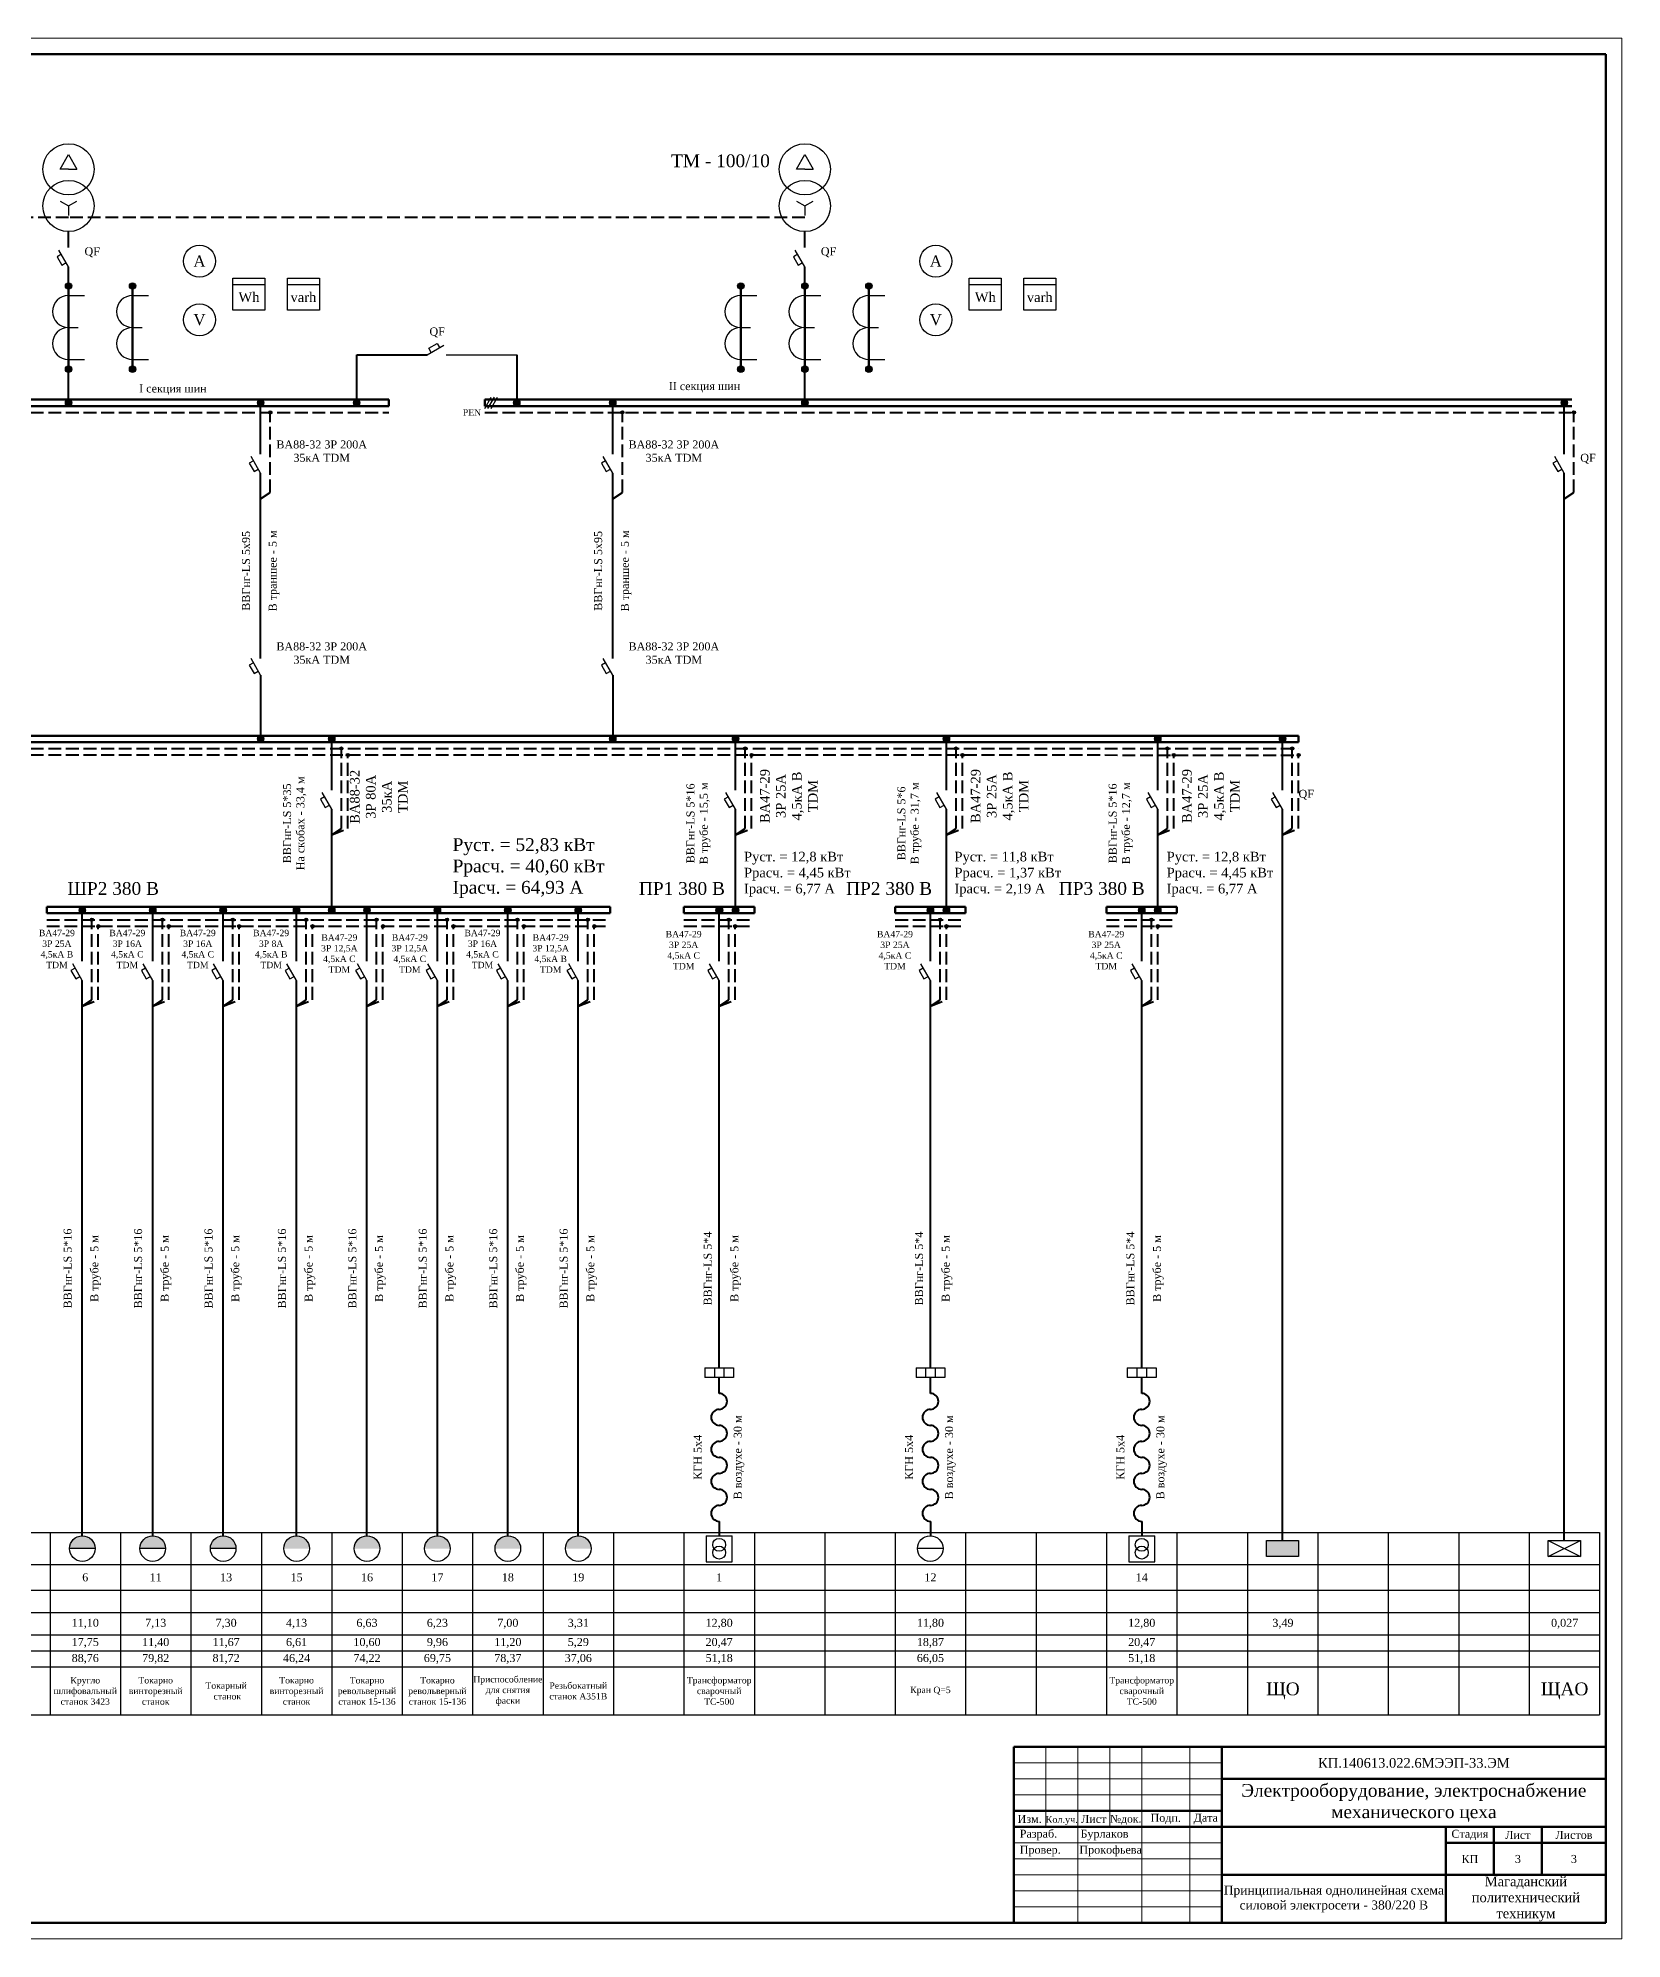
# Model space of a CAD drawing. Header units: millimetres. Extents: x 2034 to 2875, y 1297 to 1891.
# Drawn here: x 2381 to 2875, y 1297 to 1891 of the extents above; entities that cross this region are included whole.
import ezdxf

# ---------------------------------------------------------------- set-up
doc = ezdxf.new("R2010")
doc.units = ezdxf.units.MM
doc.linetypes.add('JIS_02_4.0', pattern=[5.5, 4, -1.5])
doc.styles.get("Standard").update_dxf_attribs({"font": 'times.ttf'})

msp = doc.modelspace()

# ---------------------------------------------------------------- hatches: boundary and pattern name
for points in [[(2389.25, 1813.29, 1), (2391.25, 1813.29, 1)], [(2409.25, 1813.29, 1), (2411.25, 1813.29, 1)], [(2599.25, 1813.29, 1), (2601.25, 1813.29, 1)], [(2619.25, 1813.29, 1), (2621.25, 1813.29, 1)], [(2639.25, 1813.29, 1), (2641.25, 1813.29, 1)], [(2389.25, 1787.29, 1), (2391.25, 1787.29, 1)], [(2409.25, 1787.29, 1), (2411.25, 1787.29, 1)], [(2599.25, 1787.29, 1), (2601.25, 1787.29, 1)], [(2619.25, 1787.29, 1), (2621.25, 1787.29, 1)], [(2639.25, 1787.29, 1), (2641.25, 1787.29, 1)], [(2389.25, 1776.77, 1), (2391.25, 1776.77, 1)], [(2449.25, 1776.77, 1), (2451.25, 1776.77, 1)], [(2449.25, 1776.77, 1), (2451.25, 1776.77, 1)], [(2479.25, 1776.77, 1), (2481.25, 1776.77, 1)], [(2529.25, 1776.77, 1), (2531.25, 1776.77, 1)], [(2559.25, 1776.77, 1), (2561.25, 1776.77, 1)], [(2559.25, 1776.77, 1), (2561.25, 1776.77, 1)], [(2619.25, 1776.77, 1), (2621.25, 1776.77, 1)], [(2856.47, 1776.77, 1), (2858.47, 1776.77, 1)], [(2856.47, 1776.77, 1), (2858.47, 1776.77, 1)], [(2452.75, 1773.77, 1), (2453.75, 1773.77, 1)], [(2562.75, 1773.77, 1), (2563.75, 1773.77, 1)], [(2859.97, 1773.77, 1), (2860.97, 1773.77, 1)], [(2449.25, 1671.77, 1), (2451.25, 1671.77, 1)], [(2471.47, 1671.77, 1), (2473.47, 1671.77, 1)], [(2474.97, 1668.77, 1), (2475.97, 1668.77, 1)], [(2559.25, 1671.77, 1), (2561.25, 1671.77, 1)], [(2597.61, 1671.77, 1), (2599.61, 1671.77, 1)], [(2601.11, 1668.77, 1), (2602.11, 1668.77, 1)], [(2663.47, 1671.77, 1), (2665.47, 1671.77, 1)], [(2666.97, 1668.77, 1), (2667.97, 1668.77, 1)], [(2729.47, 1671.77, 1), (2731.47, 1671.77, 1)], [(2732.97, 1668.77, 1), (2733.97, 1668.77, 1)], [(2768.47, 1671.77, 1), (2770.47, 1671.77, 1)], [(2768.47, 1671.77, 1), (2770.47, 1671.77, 1)], [(2772.97, 1668.77, 1), (2771.97, 1668.77, 1)], [(2476.97, 1666.73, 1), (2477.97, 1666.73, 1)], [(2603.11, 1666.73, 1), (2604.11, 1666.73, 1)], [(2668.97, 1666.73, 1), (2669.97, 1666.73, 1)], [(2734.97, 1666.73, 1), (2735.97, 1666.73, 1)], [(2774.97, 1666.73, 1), (2773.97, 1666.73, 1)], [(2393.55, 1618.27, 1), (2395.55, 1618.27, 1)], [(2397.05, 1615.27, 1), (2398.05, 1615.27, 1)], [(2415.55, 1618.27, 1), (2417.55, 1618.27, 1)], [(2419.05, 1615.27, 1), (2420.05, 1615.27, 1)], [(2437.55, 1618.27, 1), (2439.55, 1618.27, 1)], [(2441.05, 1615.27, 1), (2442.05, 1615.27, 1)], [(2460.47, 1618.27, 1), (2462.47, 1618.27, 1)], [(2463.97, 1615.27, 1), (2464.97, 1615.27, 1)], [(2471.47, 1618.27, 1), (2473.47, 1618.27, 1)], [(2482.47, 1618.27, 1), (2484.47, 1618.27, 1)], [(2485.97, 1615.27, 1), (2486.97, 1615.27, 1)], [(2504.47, 1618.27, 1), (2506.47, 1618.27, 1)], [(2507.97, 1615.27, 1), (2508.97, 1615.27, 1)], [(2526.47, 1618.27, 1), (2528.47, 1618.27, 1)], [(2529.97, 1615.27, 1), (2530.97, 1615.27, 1)], [(2548.47, 1618.27, 1), (2550.47, 1618.27, 1)], [(2551.97, 1615.27, 1), (2552.97, 1615.27, 1)], [(2592.47, 1618.27, 1), (2594.47, 1618.27, 1)], [(2592.61, 1618.27, 1), (2594.61, 1618.27, 1)], [(2595.97, 1615.27, 1), (2596.97, 1615.27, 1)], [(2597.61, 1618.27, 1), (2599.61, 1618.27, 1)], [(2658.47, 1618.27, 1), (2660.47, 1618.27, 1)], [(2661.97, 1615.27, 1), (2662.97, 1615.27, 1)], [(2663.47, 1618.27, 1), (2665.47, 1618.27, 1)], [(2724.47, 1618.27, 1), (2726.47, 1618.27, 1)], [(2728.97, 1615.27, 1), (2727.97, 1615.27, 1)], [(2729.47, 1618.27, 1), (2731.47, 1618.27, 1)], [(2399.05, 1613.23, 1), (2400.05, 1613.23, 1)], [(2421.05, 1613.23, 1), (2422.05, 1613.23, 1)], [(2443.05, 1613.23, 1), (2444.05, 1613.23, 1)], [(2465.97, 1613.23, 1), (2466.97, 1613.23, 1)], [(2487.97, 1613.23, 1), (2488.97, 1613.23, 1)], [(2509.97, 1613.23, 1), (2510.97, 1613.23, 1)], [(2531.97, 1613.23, 1), (2532.97, 1613.23, 1)], [(2553.97, 1613.23, 1), (2554.97, 1613.23, 1)], [(2597.97, 1613.23, 1), (2598.97, 1613.23, 1)], [(2663.97, 1613.23, 1), (2664.97, 1613.23, 1)], [(2730.97, 1613.23, 1), (2729.97, 1613.23, 1)]]:
    msp.add_hatch(color=256).paths.add_polyline_path(points)
at = {"lineweight": 30}
for points in [[(2390.55, 1418.77), (2398.55, 1418.77, 1)], [(2412.55, 1418.77), (2420.55, 1418.77, 1)], [(2434.55, 1418.77), (2442.55, 1418.77, 1)], [(2457.47, 1418.77), (2465.47, 1418.77, 1)], [(2479.47, 1418.77), (2487.47, 1418.77, 1)], [(2501.47, 1418.77), (2509.47, 1418.77, 1)], [(2523.47, 1418.77), (2531.47, 1418.77, 1)], [(2545.47, 1418.77), (2553.47, 1418.77, 1)], [(2774.47, 1416.27), (2774.47, 1421.27), (2764.47, 1421.27), (2764.47, 1416.27)]]:
    msp.add_hatch(color=256, dxfattribs=at).paths.add_polyline_path(points)

# ---------------------------------------------------------------- linework, layer by layer
at = {"color": 4, "lineweight": 18}
for p, q in [((2875.47, 1890.77), (2034.47, 1890.77)), ((2875.47, 1296.77), (2875.47, 1890.77)), ((2695.47, 1331.77), (2695.47, 1356.77)), ((2705.47, 1301.77), (2705.47, 1356.77)), ((2715.47, 1331.77), (2715.47, 1356.77)), ((2725.47, 1301.77), (2725.47, 1356.77)), ((2740.47, 1301.77), (2740.47, 1356.77)), ((2685.47, 1351.77), (2750.47, 1351.77)), ((2685.47, 1346.77), (2750.47, 1346.77)), ((2685.47, 1341.77), (2750.47, 1341.77)), ((2685.47, 1326.77), (2750.47, 1326.77)), ((2685.47, 1326.77), (2750.47, 1326.77)), ((2685.47, 1321.77), (2750.47, 1321.77)), ((2685.47, 1316.77), (2750.47, 1316.77)), ((2685.47, 1311.77), (2750.47, 1311.77)), ((2685.47, 1306.77), (2750.47, 1306.77)), ((2034.47, 1296.77), (2875.47, 1296.77))]:
    msp.add_line(p, q, dxfattribs=at)
at = {"color": 250, "lineweight": 50}
for p, q in [((2054.47, 1885.77), (2870.47, 1885.77)), ((2870.47, 1301.77), (2870.47, 1885.77)), ((2870.47, 1356.77), (2685.47, 1356.77)), ((2685.47, 1356.77), (2685.47, 1301.77)), ((2750.47, 1356.77), (2750.47, 1301.77)), ((2870.47, 1346.77), (2750.47, 1346.77)), ((2685.47, 1336.77), (2750.47, 1336.77)), ((2685.47, 1331.77), (2750.47, 1331.77)), ((2870.47, 1331.77), (2750.47, 1331.77)), ((2820.47, 1331.77), (2820.47, 1301.77)), ((2835.47, 1331.77), (2835.47, 1316.77)), ((2850.47, 1331.77), (2850.47, 1316.77)), ((2820.47, 1326.77), (2870.47, 1326.77)), ((2820.47, 1316.77), (2750.47, 1316.77)), ((2820.47, 1316.77), (2870.47, 1316.77)), ((2054.47, 1301.77), (2870.47, 1301.77))]:
    msp.add_line(p, q, dxfattribs=at)
at = {"lineweight": 30}
for p, q in [((2387.66, 1849.83), (2390.25, 1854.33)), ((2390.25, 1854.33), (2392.85, 1849.83)), ((2617.66, 1849.83), (2620.25, 1854.33)), ((2620.25, 1854.33), (2622.85, 1849.83)), ((2390.25, 1849.83), (2387.66, 1849.83)), ((2390.25, 1849.83), (2392.85, 1849.83)), ((2620.25, 1849.83), (2617.66, 1849.83)), ((2620.25, 1849.83), (2622.85, 1849.83)), ((2387.66, 1839.79), (2390.25, 1838.29)), ((2390.25, 1838.29), (2392.85, 1839.79)), ((2390.25, 1838.29), (2390.25, 1835.29)), ((2617.66, 1839.79), (2620.25, 1838.29)), ((2620.25, 1838.29), (2622.85, 1839.79)), ((2620.25, 1838.29), (2620.25, 1835.29)), ((2390.25, 1819.29), (2387.25, 1824.49)), ((2620.25, 1819.29), (2617.25, 1824.49)), ((2388, 1823.19), (2386.7, 1822.44)), ((2386.7, 1822.44), (2388.2, 1819.84)), ((2388.2, 1819.84), (2389.5, 1820.59)), ((2618, 1823.19), (2616.7, 1822.44)), ((2616.7, 1822.44), (2618.2, 1819.84)), ((2618.2, 1819.84), (2619.5, 1820.59)), ((2441.61, 1815.78), (2451.61, 1815.78)), ((2441.61, 1805.78), (2441.61, 1815.78)), ((2441.61, 1813.78), (2451.61, 1813.78)), ((2451.61, 1815.78), (2451.61, 1805.78)), ((2458.61, 1815.78), (2468.61, 1815.78)), ((2458.61, 1805.78), (2458.61, 1815.78)), ((2458.61, 1813.78), (2468.61, 1813.78)), ((2468.61, 1815.78), (2468.61, 1805.78)), ((2671.61, 1815.78), (2681.61, 1815.78)), ((2671.61, 1805.78), (2671.61, 1815.78)), ((2671.61, 1813.78), (2681.61, 1813.78)), ((2681.61, 1815.78), (2681.61, 1805.78)), ((2688.61, 1815.78), (2698.61, 1815.78)), ((2688.61, 1805.78), (2688.61, 1815.78)), ((2688.61, 1813.78), (2698.61, 1813.78)), ((2698.61, 1815.78), (2698.61, 1805.78)), ((2390.25, 1810.29), (2395.25, 1810.29)), ((2410.25, 1810.29), (2415.25, 1810.29)), ((2451.61, 1805.78), (2441.61, 1805.78)), ((2468.61, 1805.78), (2458.61, 1805.78)), ((2600.25, 1810.29), (2605.25, 1810.29)), ((2620.25, 1810.29), (2625.25, 1810.29)), ((2640.25, 1810.29), (2645.25, 1810.29)), ((2681.61, 1805.78), (2671.61, 1805.78)), ((2698.61, 1805.78), (2688.61, 1805.78)), ((2390.25, 1800.29), (2393.25, 1800.29)), ((2410.25, 1800.29), (2413.25, 1800.29)), ((2600.25, 1800.29), (2603.25, 1800.29)), ((2620.25, 1800.29), (2623.25, 1800.29)), ((2640.25, 1800.29), (2643.25, 1800.29)), ((2502.25, 1791.77), (2507.45, 1794.77)), ((2502.8, 1793.82), (2505.4, 1795.32)), ((2505.4, 1795.32), (2506.15, 1794.02)), ((2390.25, 1790.29), (2395.25, 1790.29)), ((2410.25, 1790.29), (2415.25, 1790.29)), ((2503.55, 1792.52), (2502.8, 1793.82)), ((2508.25, 1791.77), (2530.25, 1791.77)), ((2600.25, 1790.29), (2605.25, 1790.29)), ((2620.25, 1790.29), (2625.25, 1790.29)), ((2640.25, 1790.29), (2645.25, 1790.29)), ((2448, 1758.67), (2446.7, 1757.92)), ((2450.25, 1754.77), (2447.25, 1759.97)), ((2558, 1758.67), (2556.7, 1757.92)), ((2560.25, 1754.77), (2557.25, 1759.97)), ((2855.22, 1758.67), (2853.92, 1757.92)), ((2857.47, 1754.77), (2854.47, 1759.97)), ((2446.7, 1757.92), (2448.2, 1755.32)), ((2448.2, 1755.32), (2449.5, 1756.07)), ((2556.7, 1757.92), (2558.2, 1755.32)), ((2558.2, 1755.32), (2559.5, 1756.07)), ((2853.92, 1757.92), (2855.42, 1755.32)), ((2855.42, 1755.32), (2856.72, 1756.07)), ((2448, 1695.57), (2446.7, 1694.82)), ((2446.7, 1694.82), (2448.2, 1692.22)), ((2450.25, 1691.67), (2447.25, 1696.87)), ((2448.2, 1692.22), (2449.5, 1692.97)), ((2558, 1695.57), (2556.7, 1694.82)), ((2556.7, 1694.82), (2558.2, 1692.22)), ((2560.25, 1691.67), (2557.25, 1696.87)), ((2558.2, 1692.22), (2559.5, 1692.97)), ((2470.22, 1653.67), (2468.92, 1652.92)), ((2468.92, 1652.92), (2470.42, 1650.32)), ((2472.47, 1649.77), (2469.47, 1654.97)), ((2596.36, 1653.67), (2595.06, 1652.92)), ((2595.06, 1652.92), (2596.56, 1650.32)), ((2598.61, 1649.77), (2595.61, 1654.97)), ((2662.22, 1653.67), (2660.92, 1652.92)), ((2660.92, 1652.92), (2662.42, 1650.32)), ((2664.47, 1649.77), (2661.47, 1654.97)), ((2728.22, 1653.67), (2726.92, 1652.92)), ((2726.92, 1652.92), (2728.42, 1650.32)), ((2730.47, 1649.77), (2727.47, 1654.97)), ((2767.22, 1653.67), (2765.92, 1652.92)), ((2765.92, 1652.92), (2767.42, 1650.32)), ((2769.47, 1649.77), (2766.47, 1654.97)), ((2470.42, 1650.32), (2471.72, 1651.07)), ((2596.56, 1650.32), (2597.86, 1651.07)), ((2662.42, 1650.32), (2663.72, 1651.07)), ((2728.42, 1650.32), (2729.72, 1651.07)), ((2767.42, 1650.32), (2768.72, 1651.07)), ((2392.3, 1600.17), (2391.01, 1599.42)), ((2391.01, 1599.42), (2392.51, 1596.82)), ((2394.55, 1596.27), (2391.55, 1601.47)), ((2414.3, 1600.17), (2413.01, 1599.42)), ((2413.01, 1599.42), (2414.51, 1596.82)), ((2416.55, 1596.27), (2413.55, 1601.47)), ((2436.3, 1600.17), (2435.01, 1599.42)), ((2435.01, 1599.42), (2436.51, 1596.82)), ((2438.55, 1596.27), (2435.55, 1601.47)), ((2459.22, 1600.17), (2457.92, 1599.42)), ((2457.92, 1599.42), (2459.42, 1596.82)), ((2461.47, 1596.27), (2458.47, 1601.47)), ((2481.22, 1600.17), (2479.92, 1599.42)), ((2479.92, 1599.42), (2481.42, 1596.82)), ((2483.47, 1596.27), (2480.47, 1601.47)), ((2503.22, 1600.17), (2501.92, 1599.42)), ((2501.92, 1599.42), (2503.42, 1596.82)), ((2505.47, 1596.27), (2502.47, 1601.47)), ((2525.22, 1600.17), (2523.92, 1599.42)), ((2523.92, 1599.42), (2525.42, 1596.82)), ((2527.47, 1596.27), (2524.47, 1601.47)), ((2547.22, 1600.17), (2545.92, 1599.42)), ((2545.92, 1599.42), (2547.42, 1596.82)), ((2549.47, 1596.27), (2546.47, 1601.47)), ((2591.22, 1600.17), (2589.92, 1599.42)), ((2589.92, 1599.42), (2591.42, 1596.82)), ((2593.47, 1596.27), (2590.47, 1601.47)), ((2657.22, 1600.17), (2655.92, 1599.42)), ((2655.92, 1599.42), (2657.42, 1596.82)), ((2659.47, 1596.27), (2656.47, 1601.47)), ((2723.22, 1600.17), (2721.92, 1599.42)), ((2721.92, 1599.42), (2723.42, 1596.82)), ((2725.47, 1596.27), (2722.47, 1601.47)), ((2392.51, 1596.82), (2393.8, 1597.57)), ((2414.51, 1596.82), (2415.8, 1597.57)), ((2436.51, 1596.82), (2437.8, 1597.57)), ((2459.42, 1596.82), (2460.72, 1597.57)), ((2481.42, 1596.82), (2482.72, 1597.57)), ((2503.42, 1596.82), (2504.72, 1597.57)), ((2525.42, 1596.82), (2526.72, 1597.57)), ((2547.42, 1596.82), (2548.72, 1597.57)), ((2591.42, 1596.82), (2592.72, 1597.57)), ((2657.42, 1596.82), (2658.72, 1597.57)), ((2723.42, 1596.82), (2724.72, 1597.57)), ((2588.97, 1475.27), (2597.97, 1475.27)), ((2588.97, 1475.27), (2588.97, 1472.27)), ((2591.97, 1475.27), (2591.97, 1472.27)), ((2594.97, 1475.27), (2594.97, 1472.27)), ((2597.97, 1475.27), (2597.97, 1472.27)), ((2654.97, 1475.27), (2663.97, 1475.27)), ((2654.97, 1475.27), (2654.97, 1472.27)), ((2657.97, 1475.27), (2657.97, 1472.27)), ((2660.97, 1475.27), (2660.97, 1472.27)), ((2663.97, 1475.27), (2663.97, 1472.27)), ((2720.97, 1475.27), (2729.97, 1475.27)), ((2720.97, 1475.27), (2720.97, 1472.27)), ((2723.97, 1475.27), (2723.97, 1472.27)), ((2726.97, 1475.27), (2726.97, 1472.27)), ((2729.97, 1475.27), (2729.97, 1472.27)), ((2597.97, 1472.27), (2588.97, 1472.27)), ((2663.97, 1472.27), (2654.97, 1472.27)), ((2729.97, 1472.27), (2720.97, 1472.27)), ((2589.42, 1422.77), (2597.52, 1422.77)), ((2589.42, 1422.77), (2589.42, 1414.67)), ((2597.52, 1414.67), (2597.52, 1422.77)), ((2721.42, 1422.77), (2729.52, 1422.77)), ((2721.42, 1422.77), (2721.42, 1414.67)), ((2729.52, 1414.67), (2729.52, 1422.77)), ((2764.47, 1421.27), (2774.47, 1421.27)), ((2764.47, 1416.27), (2764.47, 1421.27)), ((2774.47, 1421.27), (2774.47, 1416.27)), ((2852.47, 1421.27), (2862.47, 1421.27)), ((2852.47, 1416.27), (2852.47, 1421.27)), ((2852.47, 1416.27), (2862.47, 1421.27)), ((2852.47, 1421.27), (2862.47, 1416.27)), ((2862.47, 1421.27), (2862.47, 1416.27)), ((2398.55, 1418.77), (2390.55, 1418.77)), ((2420.55, 1418.77), (2412.55, 1418.77)), ((2442.55, 1418.77), (2434.55, 1418.77)), ((2589.42, 1414.67), (2597.52, 1414.67)), ((2663.4, 1418.77), (2655.4, 1418.77)), ((2721.42, 1414.67), (2729.52, 1414.67)), ((2774.47, 1416.27), (2764.47, 1416.27)), ((2862.47, 1416.27), (2852.47, 1416.27))]:
    msp.add_line(p, q, dxfattribs=at)
at = {"linetype": 'JIS_02_4.0', "lineweight": 40}
for p, q in [((2390.25, 1834.69), (2328.34, 1834.69)), ((2620.25, 1834.69), (2390.25, 1834.69)), ((2169.45, 1773.77), (2490.25, 1773.77)), ((2453.25, 1748.77), (2453.25, 1773.77)), ((2520.25, 1773.77), (2859.85, 1773.77)), ((2563.25, 1748.77), (2563.25, 1773.77)), ((2860.47, 1748.77), (2860.47, 1773.77)), ((2450.25, 1746.77), (2453.25, 1748.77)), ((2560.25, 1746.77), (2563.25, 1748.77)), ((2857.47, 1746.77), (2860.47, 1748.77)), ((2169.45, 1668.77), (2774.47, 1668.77)), ((2169.45, 1666.77), (2774.47, 1666.73)), ((2475.47, 1643.77), (2475.47, 1668.77)), ((2477.47, 1643.77), (2477.47, 1666.73)), ((2601.61, 1643.77), (2601.61, 1668.77)), ((2603.61, 1643.77), (2603.61, 1666.73)), ((2667.47, 1643.77), (2667.47, 1668.77)), ((2669.47, 1643.77), (2669.47, 1666.73)), ((2733.47, 1643.77), (2733.47, 1668.77)), ((2735.47, 1643.77), (2735.47, 1666.73)), ((2772.47, 1643.77), (2772.47, 1668.77)), ((2774.47, 1643.77), (2774.47, 1666.73)), ((2472.47, 1641.77), (2475.47, 1643.77)), ((2472.47, 1641.77), (2477.47, 1643.77)), ((2598.61, 1641.77), (2601.61, 1643.77)), ((2598.61, 1641.77), (2603.61, 1643.77)), ((2664.47, 1641.77), (2667.47, 1643.77)), ((2664.47, 1641.77), (2669.47, 1643.77)), ((2730.47, 1641.77), (2733.47, 1643.77)), ((2730.47, 1641.77), (2735.47, 1643.77)), ((2769.47, 1641.77), (2772.47, 1643.77)), ((2769.47, 1641.77), (2774.47, 1643.77)), ((2383.47, 1615.27), (2559.47, 1615.27)), ((2383.47, 1613.27), (2559.47, 1613.27)), ((2397.55, 1590.27), (2397.55, 1615.27)), ((2399.55, 1590.27), (2399.55, 1613.23)), ((2419.55, 1590.27), (2419.55, 1615.27)), ((2421.55, 1590.27), (2421.55, 1613.23)), ((2441.55, 1590.27), (2441.55, 1615.27)), ((2443.55, 1590.27), (2443.55, 1613.23)), ((2464.47, 1590.27), (2464.47, 1615.27)), ((2466.47, 1590.27), (2466.47, 1613.23)), ((2486.47, 1590.27), (2486.47, 1615.27)), ((2488.47, 1590.27), (2488.47, 1613.23)), ((2508.47, 1590.27), (2508.47, 1615.27)), ((2510.47, 1590.27), (2510.47, 1613.23)), ((2530.47, 1590.27), (2530.47, 1615.27)), ((2532.47, 1590.27), (2532.47, 1613.23)), ((2552.47, 1590.27), (2552.47, 1615.27)), ((2554.47, 1590.27), (2554.47, 1613.23)), ((2582.47, 1615.27), (2604.47, 1615.27)), ((2582.47, 1613.27), (2604.47, 1613.27)), ((2596.47, 1590.27), (2596.47, 1615.27)), ((2598.47, 1590.27), (2598.47, 1613.23)), ((2648.47, 1615.27), (2670.47, 1615.27)), ((2648.47, 1613.27), (2670.47, 1613.27)), ((2662.47, 1590.27), (2662.47, 1615.27)), ((2664.47, 1590.27), (2664.47, 1613.23)), ((2714.47, 1615.27), (2736.47, 1615.27)), ((2714.47, 1613.27), (2736.47, 1613.27)), ((2728.47, 1590.27), (2728.47, 1615.27)), ((2730.47, 1590.27), (2730.47, 1613.23)), ((2394.55, 1588.27), (2397.55, 1590.27)), ((2394.55, 1588.27), (2399.55, 1590.27)), ((2416.55, 1588.27), (2419.55, 1590.27)), ((2416.55, 1588.27), (2421.55, 1590.27)), ((2438.55, 1588.27), (2441.55, 1590.27)), ((2438.55, 1588.27), (2443.55, 1590.27)), ((2461.47, 1588.27), (2464.47, 1590.27)), ((2461.47, 1588.27), (2466.47, 1590.27)), ((2483.47, 1588.27), (2486.47, 1590.27)), ((2483.47, 1588.27), (2488.47, 1590.27)), ((2505.47, 1588.27), (2508.47, 1590.27)), ((2505.47, 1588.27), (2510.47, 1590.27)), ((2527.47, 1588.27), (2530.47, 1590.27)), ((2527.47, 1588.27), (2532.47, 1590.27)), ((2549.47, 1588.27), (2552.47, 1590.27)), ((2549.47, 1588.27), (2554.47, 1590.27)), ((2593.47, 1588.27), (2596.47, 1590.27)), ((2593.47, 1588.27), (2598.47, 1590.27)), ((2659.47, 1588.27), (2662.47, 1590.27)), ((2659.47, 1588.27), (2664.47, 1590.27)), ((2725.47, 1588.27), (2728.47, 1590.27)), ((2725.47, 1588.27), (2730.47, 1590.27))]:
    msp.add_line(p, q, dxfattribs=at)
at = {"lineweight": 40}
for p, q in [((2390.25, 1825.29), (2390.25, 1830.29)), ((2620.25, 1825.29), (2620.25, 1830.29)), ((2390.25, 1814.29), (2390.25, 1819.29)), ((2620.25, 1814.29), (2620.25, 1819.29)), ((2480.25, 1776.77), (2480.25, 1791.77)), ((2480.25, 1791.77), (2502.25, 1791.77)), ((2530.25, 1791.77), (2530.25, 1776.77)), ((2390.25, 1777.77), (2390.25, 1787.77)), ((2620.25, 1777.77), (2620.25, 1787.77)), ((2450.25, 1760.77), (2450.25, 1775.77)), ((2450.25, 1760.77), (2450.25, 1775.77)), ((2560.25, 1760.77), (2560.25, 1775.77)), ((2560.25, 1760.77), (2560.25, 1775.77)), ((2857.47, 1760.77), (2857.47, 1775.77)), ((2857.47, 1760.77), (2857.47, 1775.77)), ((2450.25, 1696.87), (2450.25, 1754.77)), ((2560.25, 1696.87), (2560.25, 1754.77)), ((2857.47, 1421.27), (2857.47, 1754.77)), ((2450.25, 1691.67), (2450.25, 1672.77)), ((2560.25, 1691.67), (2560.25, 1672.77)), ((2472.47, 1655.77), (2472.47, 1670.77)), ((2598.61, 1655.77), (2598.61, 1670.77)), ((2664.47, 1655.77), (2664.47, 1670.77)), ((2730.47, 1655.77), (2730.47, 1670.77)), ((2769.47, 1655.77), (2769.47, 1670.77)), ((2769.47, 1655.77), (2769.47, 1670.77)), ((2472.47, 1619.27), (2472.47, 1649.77)), ((2598.61, 1619.27), (2598.61, 1649.77)), ((2664.47, 1619.27), (2664.47, 1649.77)), ((2730.47, 1619.27), (2730.47, 1649.77)), ((2769.47, 1421.27), (2769.47, 1649.77)), ((2394.55, 1602.27), (2394.55, 1617.27)), ((2416.55, 1602.27), (2416.55, 1617.27)), ((2438.55, 1602.27), (2438.55, 1617.27)), ((2461.47, 1602.27), (2461.47, 1617.27)), ((2483.47, 1602.27), (2483.47, 1617.27)), ((2505.47, 1602.27), (2505.47, 1617.27)), ((2527.47, 1602.27), (2527.47, 1617.27)), ((2549.47, 1602.27), (2549.47, 1617.27)), ((2593.47, 1602.27), (2593.47, 1617.27)), ((2659.47, 1602.27), (2659.47, 1617.27)), ((2725.47, 1602.27), (2725.47, 1617.27)), ((2394.55, 1422.77), (2394.55, 1596.27)), ((2416.55, 1422.77), (2416.55, 1596.27)), ((2438.55, 1422.77), (2438.55, 1596.27)), ((2461.47, 1422.77), (2461.47, 1596.27)), ((2483.47, 1422.77), (2483.47, 1596.27)), ((2505.47, 1422.77), (2505.47, 1596.27)), ((2527.47, 1422.77), (2527.47, 1596.27)), ((2549.47, 1422.77), (2549.47, 1596.27)), ((2593.47, 1475.27), (2593.47, 1596.27)), ((2659.47, 1475.27), (2659.47, 1596.27)), ((2725.47, 1475.27), (2725.47, 1596.27)), ((2593.47, 1467.27), (2593.47, 1472.27)), ((2659.47, 1467.27), (2659.47, 1472.27)), ((2725.47, 1467.27), (2725.47, 1472.27)), ((2593.47, 1427.27), (2593.47, 1422.77)), ((2659.47, 1427.27), (2659.47, 1422.77)), ((2725.47, 1427.27), (2725.47, 1422.77))]:
    msp.add_line(p, q, dxfattribs=at)
at = {"lineweight": 60}
for p, q in [((2390.25, 1787.29), (2390.25, 1813.29)), ((2410.25, 1787.29), (2410.25, 1813.29)), ((2600.25, 1787.29), (2600.25, 1813.29)), ((2620.25, 1787.29), (2620.25, 1813.29)), ((2640.25, 1787.29), (2640.25, 1813.29))]:
    msp.add_line(p, q, dxfattribs=at)
at = {"lineweight": 50}
for p, q in [((2169.45, 1777.77), (2490.25, 1777.77)), ((2490.25, 1777.77), (2490.25, 1775.77)), ((2520.25, 1777.77), (2520.25, 1775.77)), ((2520.25, 1777.77), (2859.85, 1777.77)), ((2490.25, 1775.77), (2169.45, 1775.77)), ((2859.85, 1775.77), (2520.25, 1775.77)), ((2169.45, 1672.77), (2774.47, 1672.77)), ((2774.47, 1670.77), (2169.45, 1670.77)), ((2774.47, 1670.77), (2774.47, 1672.77)), ((2559.47, 1619.27), (2383.47, 1619.27)), ((2383.47, 1617.27), (2383.47, 1619.27)), ((2559.47, 1617.27), (2383.47, 1617.27)), ((2559.47, 1617.27), (2559.47, 1619.27)), ((2604.47, 1619.27), (2582.47, 1619.27)), ((2582.47, 1617.27), (2582.47, 1619.27)), ((2604.47, 1617.27), (2582.47, 1617.27)), ((2604.47, 1617.27), (2604.47, 1619.27)), ((2670.47, 1619.27), (2648.47, 1619.27)), ((2648.47, 1617.27), (2648.47, 1619.27)), ((2670.47, 1617.27), (2648.47, 1617.27)), ((2670.47, 1617.27), (2670.47, 1619.27)), ((2736.47, 1619.27), (2714.47, 1619.27)), ((2714.47, 1617.27), (2714.47, 1619.27)), ((2736.47, 1617.27), (2714.47, 1617.27)), ((2736.47, 1617.27), (2736.47, 1619.27))]:
    msp.add_line(p, q, dxfattribs=at)
at = {"lineweight": 25}
for p, q in [((2520.25, 1775.04), (2522.25, 1778.5)), ((2521.25, 1775.04), (2523.25, 1778.5)), ((2522.25, 1775.04), (2524.25, 1778.5)), ((2384.47, 1423.77), (2384.47, 1366.77)), ((2406.47, 1423.77), (2406.47, 1366.77)), ((2428.47, 1423.77), (2428.47, 1366.77)), ((2450.47, 1423.77), (2450.47, 1366.77)), ((2472.47, 1423.77), (2472.47, 1366.77)), ((2494.47, 1423.77), (2494.47, 1366.77)), ((2516.47, 1423.77), (2516.47, 1366.77)), ((2538.47, 1423.77), (2538.47, 1366.77)), ((2560.47, 1423.77), (2560.47, 1366.77)), ((2582.47, 1423.77), (2582.47, 1366.77)), ((2604.47, 1423.77), (2604.47, 1366.77)), ((2626.47, 1423.77), (2626.47, 1366.77)), ((2648.47, 1423.77), (2648.47, 1366.77)), ((2670.47, 1423.77), (2670.47, 1366.77)), ((2692.47, 1423.77), (2692.47, 1366.77)), ((2714.47, 1423.77), (2714.47, 1366.77)), ((2736.47, 1423.77), (2736.47, 1366.77)), ((2758.47, 1423.77), (2758.47, 1366.77)), ((2780.47, 1423.77), (2780.47, 1366.77)), ((2802.47, 1423.77), (2802.47, 1366.77)), ((2824.47, 1423.77), (2824.47, 1366.77)), ((2846.47, 1423.77), (2846.47, 1366.77)), ((2868.47, 1423.77), (2868.47, 1366.77)), ((2472.47, 1413.77), (2494.47, 1413.77))]:
    msp.add_line(p, q, dxfattribs=at)
for p, q in [((2134.47, 1423.77), (2868.47, 1423.77)), ((2252.47, 1413.77), (2472.47, 1413.77)), ((2494.47, 1413.77), (2868.47, 1413.77)), ((2134.47, 1405.77), (2868.47, 1405.77)), ((2134.47, 1398.77), (2868.47, 1398.77)), ((2134.47, 1391.77), (2868.47, 1391.77)), ((2134.47, 1386.77), (2868.47, 1386.77)), ((2134.47, 1381.77), (2868.47, 1381.77)), ((2134.47, 1366.77), (2868.47, 1366.77))]:
    msp.add_line(p, q)
at = {"lineweight": 30}
for centre, radius in [((2390.25, 1849.75), 8), ((2620.25, 1849.75), 8), ((2390.25, 1838.29), 8), ((2620.25, 1838.29), 8), ((2431.15, 1821.06), 5), ((2661.15, 1821.06), 5), ((2431.15, 1802.73), 5), ((2661.15, 1802.73), 5), ((2394.55, 1418.77), 4), ((2394.55, 1418.77), 4), ((2394.55, 1418.77), 4), ((2416.55, 1418.77), 4), ((2416.55, 1418.77), 4), ((2416.55, 1418.77), 4), ((2438.55, 1418.77), 4), ((2438.55, 1418.77), 4), ((2438.55, 1418.77), 4), ((2461.47, 1418.77), 4), ((2483.47, 1418.77), 4), ((2505.47, 1418.77), 4), ((2527.47, 1418.77), 4), ((2549.47, 1418.77), 4), ((2593.47, 1419.94), 2.02), ((2593.47, 1419.94), 2.02), ((2659.4, 1418.77), 4), ((2725.47, 1419.94), 2.02), ((2725.47, 1419.94), 2.02), ((2593.47, 1417.51), 2.02), ((2593.47, 1417.51), 2.02), ((2725.47, 1417.51), 2.02), ((2725.47, 1417.51), 2.02)]:
    msp.add_circle(centre, radius, dxfattribs=at)
for centre, radius in [((2390.25, 1813.29), 1), ((2410.25, 1813.29), 1), ((2600.25, 1813.29), 1), ((2620.25, 1813.29), 1), ((2640.25, 1813.29), 1), ((2390.25, 1787.29), 1), ((2410.25, 1787.29), 1), ((2600.25, 1787.29), 1), ((2620.25, 1787.29), 1), ((2640.25, 1787.29), 1), ((2390.25, 1776.77), 1), ((2450.25, 1776.77), 1), ((2450.25, 1776.77), 1), ((2480.25, 1776.77), 1), ((2530.25, 1776.77), 1), ((2560.25, 1776.77), 1), ((2560.25, 1776.77), 1), ((2620.25, 1776.77), 1), ((2857.47, 1776.77), 1), ((2857.47, 1776.77), 1), ((2453.25, 1773.77), 0.5), ((2563.25, 1773.77), 0.5), ((2860.47, 1773.77), 0.5), ((2450.25, 1671.77), 1), ((2472.47, 1671.77), 1), ((2475.47, 1668.77), 0.5), ((2560.25, 1671.77), 1), ((2598.61, 1671.77), 1), ((2601.61, 1668.77), 0.5), ((2664.47, 1671.77), 1), ((2667.47, 1668.77), 0.5), ((2730.47, 1671.77), 1), ((2733.47, 1668.77), 0.5), ((2769.47, 1671.77), 1), ((2769.47, 1671.77), 1), ((2772.47, 1668.77), 0.5), ((2477.47, 1666.73), 0.5), ((2603.61, 1666.73), 0.5), ((2669.47, 1666.73), 0.5), ((2735.47, 1666.73), 0.5), ((2774.47, 1666.73), 0.5), ((2394.55, 1618.27), 1), ((2397.55, 1615.27), 0.5), ((2416.55, 1618.27), 1), ((2419.55, 1615.27), 0.5), ((2438.55, 1618.27), 1), ((2441.55, 1615.27), 0.5), ((2461.47, 1618.27), 1), ((2464.47, 1615.27), 0.5), ((2472.47, 1618.27), 1), ((2483.47, 1618.27), 1), ((2486.47, 1615.27), 0.5), ((2505.47, 1618.27), 1), ((2508.47, 1615.27), 0.5), ((2527.47, 1618.27), 1), ((2530.47, 1615.27), 0.5), ((2549.47, 1618.27), 1), ((2552.47, 1615.27), 0.5), ((2593.47, 1618.27), 1), ((2593.61, 1618.27), 1), ((2596.47, 1615.27), 0.5), ((2598.61, 1618.27), 1), ((2659.47, 1618.27), 1), ((2662.47, 1615.27), 0.5), ((2664.47, 1618.27), 1), ((2725.47, 1618.27), 1), ((2728.47, 1615.27), 0.5), ((2730.47, 1618.27), 1), ((2399.55, 1613.23), 0.5), ((2421.55, 1613.23), 0.5), ((2443.55, 1613.23), 0.5), ((2466.47, 1613.23), 0.5), ((2488.47, 1613.23), 0.5), ((2510.47, 1613.23), 0.5), ((2532.47, 1613.23), 0.5), ((2554.47, 1613.23), 0.5), ((2598.47, 1613.23), 0.5), ((2664.47, 1613.23), 0.5), ((2730.47, 1613.23), 0.5)]:
    msp.add_circle(centre, radius)
for centre in [(2390.25, 1805.29), (2410.25, 1805.29), (2600.25, 1805.29), (2620.25, 1805.29), (2640.25, 1805.29), (2390.25, 1795.29), (2410.25, 1795.29), (2600.25, 1795.29), (2620.25, 1795.29), (2640.25, 1795.29)]:
    msp.add_arc(centre, 5, 90, 270, dxfattribs=at)
at = {"lineweight": 40}
for centre, start, end in [((2593.47, 1464.77), 270, 90), ((2659.47, 1464.77), 270, 90), ((2725.47, 1464.77), 270, 90), ((2593.47, 1459.77), 90, 270), ((2659.47, 1459.77), 90, 270), ((2725.47, 1459.77), 90, 270), ((2593.47, 1454.77), 270, 90), ((2659.47, 1454.77), 270, 90), ((2725.47, 1454.77), 270, 90), ((2593.47, 1449.77), 90, 270), ((2659.47, 1449.77), 90, 270), ((2725.47, 1449.77), 90, 270), ((2593.47, 1444.77), 270, 90), ((2659.47, 1444.77), 270, 90), ((2725.47, 1444.77), 270, 90), ((2593.47, 1439.77), 90, 270), ((2659.47, 1439.77), 90, 270), ((2725.47, 1439.77), 90, 270), ((2593.47, 1429.77), 90, 270), ((2593.47, 1434.77), 270, 90), ((2659.47, 1429.77), 90, 270), ((2659.47, 1434.77), 270, 90), ((2725.47, 1429.77), 90, 270), ((2725.47, 1434.77), 270, 90)]:
    msp.add_arc(centre, 2.5, start, end, dxfattribs=at)

# ---------------------------------------------------------------- texts
at = {"lineweight": 25}
for s, width, insert, char_height, attachment_point in [('ТМ - 100/10', 35.2896, (2578.44, 1854.41), 4, 1), ('QF', 6.5719, (2395.23, 1825.38), 2.5, 1), ('QF', 6.5719, (2625.23, 1825.38), 2.5, 1), ('QF', 6.5719, (2502.98, 1800.32), 2.5, 1), ('QF', 6.5719, (2862.45, 1760.86), 2.5, 1), ('QF', 6.5719, (2774.45, 1655.86), 2.5, 1), ('6', 22, (2395.47, 1409.77), 2.5, 5), ('11', 22, (2417.47, 1409.77), 2.5, 5), ('13', 22, (2439.47, 1409.77), 2.5, 5), ('15', 22, (2461.47, 1409.77), 2.5, 5), ('16', 22, (2483.47, 1409.77), 2.5, 5), ('17', 22, (2505.47, 1409.77), 2.5, 5), ('18', 22, (2527.47, 1409.77), 2.5, 5), ('19', 22, (2549.47, 1409.77), 2.5, 5), ('1', 22, (2593.47, 1409.77), 2.5, 5), ('12', 22, (2659.47, 1409.77), 2.5, 5), ('14', 22, (2725.47, 1409.77), 2.5, 5), ('11,10', 22, (2395.47, 1395.27), 2.5, 5), ('7,13', 22, (2417.47, 1395.27), 2.5, 5), ('7,30', 22, (2439.47, 1395.27), 2.5, 5), ('4,13', 22, (2461.47, 1395.27), 2.5, 5), ('6,63', 22, (2483.47, 1395.27), 2.5, 5), ('6,23', 22, (2505.47, 1395.27), 2.5, 5), ('7,00', 22, (2527.47, 1395.27), 2.5, 5), ('3,31', 22, (2549.47, 1395.27), 2.5, 5), ('12,80', 22, (2593.47, 1395.27), 2.5, 5), ('11,80', 22, (2659.47, 1395.27), 2.5, 5), ('12,80', 22, (2725.47, 1395.27), 2.5, 5), ('17,75', 22, (2395.47, 1389.27), 2.5, 5), ('11,40', 22, (2417.47, 1389.27), 2.5, 5), ('11,67', 22, (2439.47, 1389.27), 2.5, 5), ('6,61', 22, (2461.47, 1389.27), 2.5, 5), ('10,60', 22, (2483.47, 1389.27), 2.5, 5), ('9,96', 22, (2505.47, 1389.27), 2.5, 5), ('11,20', 22, (2527.47, 1389.27), 2.5, 5), ('5,29', 22, (2549.47, 1389.27), 2.5, 5), ('20,47', 22, (2593.47, 1389.27), 2.5, 5), ('18,87', 22, (2659.47, 1389.27), 2.5, 5), ('20,47', 22, (2725.47, 1389.27), 2.5, 5), ('88,76', 22, (2395.47, 1384.27), 2.5, 5), ('79,82', 22, (2417.47, 1384.27), 2.5, 5), ('81,72', 22, (2439.47, 1384.27), 2.5, 5), ('46,24', 22, (2461.47, 1384.27), 2.5, 5), ('74,22', 22, (2483.47, 1384.27), 2.5, 5), ('69,75', 22, (2505.47, 1384.27), 2.5, 5), ('78,37', 22, (2527.47, 1384.27), 2.5, 5), ('37,06', 22, (2549.47, 1384.27), 2.5, 5), ('51,18', 22, (2593.47, 1384.27), 2.5, 5), ('66,05', 22, (2659.47, 1384.27), 2.5, 5), ('51,18', 22, (2725.47, 1384.27), 2.5, 5), ('Кругло шлифовальный станок 3423', 22, (2395.47, 1374.27), 2, 5), ('Токарно винторезный станок', 22, (2417.47, 1374.27), 2, 5), ('Токарно винторезный станок', 22, (2461.47, 1374.27), 2, 5), ('Токарно револьверный станок 15-136', 22, (2483.47, 1374.27), 2, 5), ('Токарно револьверный станок 15-136', 22, (2505.47, 1374.27), 2, 5), ('Приспособление для снятия \\Pфаски', 22, (2527.47, 1374.27), 2, 5), ('Трансформатор сварочный ТС-500', 22, (2593.47, 1374.27), 2, 5), ('Трансформатор сварочный ТС-500', 22, (2725.47, 1374.27), 2, 5), ('Токарный\\P станок', 22, (2439.47, 1374.27), 2, 5), ('Резьбокатный станок А351В', 22, (2549.47, 1374.27), 2, 5), ('Кран Q=5', 22, (2659.47, 1374.27), 2, 5), ('Электрооборудование, электроснабжение механического цеха', 120, (2810.47, 1339.27), 4, 5)]:
    msp.add_mtext_dynamic_manual_height_columns(s, width=width, gutter_width=12.5, heights=[0], dxfattribs=dict(at, insert=insert, char_height=char_height, attachment_point=attachment_point))
at = {"lineweight": 30, "attachment_point": 5}
for s, insert, char_height in [('А', (2431.15, 1821.06), 3.5), ('А', (2661.15, 1821.06), 3.5), ('Wh', (2446.61, 1809.78), 3), ('varh', (2463.61, 1809.78), 3), ('Wh', (2676.61, 1809.78), 3), ('varh', (2693.61, 1809.78), 3), ('V', (2431.15, 1802.73), 3.5), ('V', (2661.15, 1802.73), 3.5)]:
    msp.add_mtext_dynamic_manual_height_columns(s, width=10, gutter_width=12.5, heights=[0], dxfattribs=dict(at, insert=insert, char_height=char_height))
for s, width, insert, char_height, attachment_point in [('I секция шин', 28.9013, (2412.32, 1782.52), 2.5, 1), ('II секция шин', 28.9013, (2577.73, 1783.26), 2.5, 1), ('PEN', 3.7938, (2516.26, 1773.77), 2, 5), ('ВА88-32 3P 200А 35кА TDM', 28.9568, (2469.32, 1761.67), 2.5, 5), ('ВА88-32 3P 200А 35кА TDM', 30.7103, (2579.32, 1761.67), 2.5, 5), ('ВА88-32 3P 200А 35кА TDM', 32.0254, (2469.32, 1698.57), 2.5, 5), ('ВА88-32 3P 200А 35кА TDM', 28.3726, (2579.32, 1698.57), 2.5, 5), ('Руст. = 52,83 кВт\\PРрасч. = 40,60 кВт\\PIрасч. = 64,93 А', 49.0841, (2510.22, 1640.73), 4, 1), ('Руст. = 12,8 кВт\\PРрасч. = 4,45 кВт\\PIрасч. = 6,77 А', 49.0841, (2601.25, 1636.49), 3, 1), ('Руст. = 11,8 кВт\\PРрасч. = 1,37 кВт\\PIрасч. = 2,19 А', 49.0841, (2666.97, 1636.49), 3, 1), ('Руст. = 12,8 кВт\\PРрасч. = 4,45 кВт\\PIрасч. = 6,77 А', 49.0841, (2733.25, 1636.49), 3, 1), ('ШР2 380 В', 54.6553, (2389.9, 1627.03), 4, 1), ('ПР1 380 В', 54.6553, (2568.41, 1627.03), 4, 1), ('ПР2 380 В', 54.6553, (2633.13, 1627.03), 4, 1), ('ПР3 380 В', 54.6553, (2699.55, 1627.03), 4, 1), ('BA47-29 3P 25A 4,5кА B TDM', 14.8889, (2386.61, 1606.12), 2, 5), ('BA47-29 3P 16A 4,5кА C TDM', 14.8889, (2408.61, 1606.12), 2, 5), ('BA47-29 3P 16A 4,5кА C TDM', 14.8889, (2430.61, 1606.12), 2, 5), ('BA47-29 3P 8A 4,5кА B TDM', 14.8889, (2453.53, 1606.12), 2, 5), ('BA47-29 3P 12,5A 4,5кА C TDM', 14.8889, (2474.84, 1604.69), 2, 5), ('BA47-29 3P 12,5A 4,5кА C TDM', 14.8889, (2496.84, 1604.69), 2, 5), ('BA47-29 3P 16A 4,5кА C TDM', 14.8889, (2519.53, 1606.12), 2, 5), ('BA47-29 3P 12,5A 4,5кА B TDM', 14.8889, (2540.84, 1604.69), 2, 5), ('BA47-29 3P 25A 4,5кА C TDM', 14.8889, (2582.38, 1605.75), 2, 5), ('BA47-29 3P 25A 4,5кА C TDM', 14.8889, (2648.38, 1605.75), 2, 5), ('BA47-29 3P 25A 4,5кА C TDM', 14.8889, (2714.38, 1605.75), 2, 5), ('3,49', 25, (2769.57, 1395.27), 2.5, 5), ('0,027', 25, (2857.57, 1395.27), 2.5, 5), ('ЩО', 25, (2769.57, 1374.27), 4, 5), ('ЩАО', 25, (2857.57, 1374.27), 4, 5)]:
    msp.add_mtext_dynamic_manual_height_columns(s, width=width, gutter_width=12.5, heights=[0], dxfattribs=dict(insert=insert, char_height=char_height, attachment_point=attachment_point))
at = {"attachment_point": 5, "rotation": 90}
for s, width, insert, char_height in [('ВВГнг-LS 5х95\\P\\PВ траншее - 5 м', 31.0777, (2450.25, 1724.27), 2.5), ('ВВГнг-LS 5х95\\P\\PВ траншее - 5 м', 31.0777, (2560.25, 1724.27), 2.5), ('ВВГнг-LS 5*35\\PНа скобах - 33,4 м', 29.7372, (2460.88, 1645.37), 2.5), ('ВА88-32 3P 80А 35кА TDM', 21.0364, (2487.14, 1653.67), 3), ('ВВГнг-LS 5*16\\PВ трубе - 15,5 м', 29.7372, (2587.01, 1645.37), 2.5), ('BA47-29 3P 25A 4,5кА B TDM', 19.0364, (2615.22, 1653.91), 3), ('ВВГнг-LS 5*6\\PВ трубе - 31,7 м', 29.7372, (2652.88, 1645.37), 2.5), ('BA47-29 3P 25A 4,5кА B TDM', 19.0364, (2681.09, 1653.91), 3), ('ВВГнг-LS 5*16\\PВ трубе - 12,7 м', 29.7372, (2718.88, 1645.37), 2.5), ('BA47-29 3P 25A 4,5кА B TDM', 19.0364, (2747.09, 1653.91), 3), ('ВВГнг-LS 5*16\\P\\PВ трубе - 5 м', 26.684, (2394.55, 1506.27), 2.5), ('ВВГнг-LS 5*16\\P\\PВ трубе - 5 м', 26.684, (2416.55, 1506.27), 2.5), ('ВВГнг-LS 5*16\\P\\PВ трубе - 5 м', 26.684, (2438.55, 1506.27), 2.5), ('ВВГнг-LS 5*16\\P\\PВ трубе - 5 м', 26.684, (2461.47, 1506.27), 2.5), ('ВВГнг-LS 5*16\\P\\PВ трубе - 5 м', 26.684, (2483.47, 1506.27), 2.5), ('ВВГнг-LS 5*16\\P\\PВ трубе - 5 м', 26.684, (2505.47, 1506.27), 2.5), ('ВВГнг-LS 5*16\\P\\PВ трубе - 5 м', 26.684, (2527.47, 1506.27), 2.5), ('ВВГнг-LS 5*16\\P\\PВ трубе - 5 м', 26.684, (2549.47, 1506.27), 2.5), ('ВВГнг-LS 5*4\\P\\PВ трубе - 5 м', 26.684, (2594.47, 1506.27), 2.5), ('ВВГнг-LS 5*4\\P\\PВ трубе - 5 м', 26.684, (2660.47, 1506.27), 2.5), ('ВВГнг-LS 5*4\\P\\PВ трубе - 5 м', 26.684, (2726.47, 1506.27), 2.5), ('КГН 5х4\\P\\P\\PВ воздухе - 30 м', 29.8858, (2593.44, 1447.27), 2.5), ('КГН 5х4\\P\\P \\PВ воздухе - 30 м', 29.8858, (2659.44, 1447.27), 2.5), ('КГН 5х4\\P\\P\\PВ воздухе - 30 м', 29.8858, (2725.44, 1447.27), 2.5)]:
    msp.add_mtext_dynamic_manual_height_columns(s, width=width, gutter_width=12.5, heights=[0], dxfattribs=dict(at, insert=insert, char_height=char_height))
at = {"lineweight": 50}
for s, width, insert, char_height, attachment_point in [('КП.140613.022.6МЭЭП-33.ЭМ', 120, (2810.47, 1351.77), 3, 5), ('Изм.', 10, (2690.47, 1334.27), 2.5, 5), ('  Разраб.', 20, (2685.47, 1329.27), 2.5, 4), ('Кол.уч.', 10, (2700.47, 1333.77), 2.1, 5), (' {\\H1.087x;Бурлаков}', 20, (2705.47, 1329.27), 2.3, 4), ('Лист', 10, (2710.47, 1334.27), 2.5, 5), ('№док.', 10, (2720.47, 1333.97), 2.4, 5), ('Подп.', 15, (2732.97, 1334.27), 2.5, 5), ('Дата', 10, (2745.47, 1334.27), 2.5, 5), ('Стадия', 15, (2827.97, 1329.27), 2.5, 5), ('  Провер.', 20, (2685.47, 1324.27), 2.5, 4), ('\\pxt7; Прокофьева', 20, (2705.06, 1324.27), 2.5, 4), ('Лист', 15, (2842.97, 1329.27), 2.5, 5), ('Листов', 20, (2860.47, 1329.27), 2.5, 5), ('КП', 15, (2827.97, 1321.77), 2.5, 5), ('3', 15, (2842.97, 1321.77), 2.5, 5), ('3', 20, (2860.47, 1321.77), 2.5, 5), ('Принципиальная однолинейная схема силовой электросети - 380/220 В', 70, (2785.47, 1309.27), 2.8, 5), ('\\pt39;Магаданский политехнический техникум', 50, (2845.47, 1309.27), 3, 5)]:
    msp.add_mtext_dynamic_manual_height_columns(s, width=width, gutter_width=12.5, heights=[0], dxfattribs=dict(at, insert=insert, char_height=char_height, attachment_point=attachment_point))

doc.saveas('drawing.dxf')
